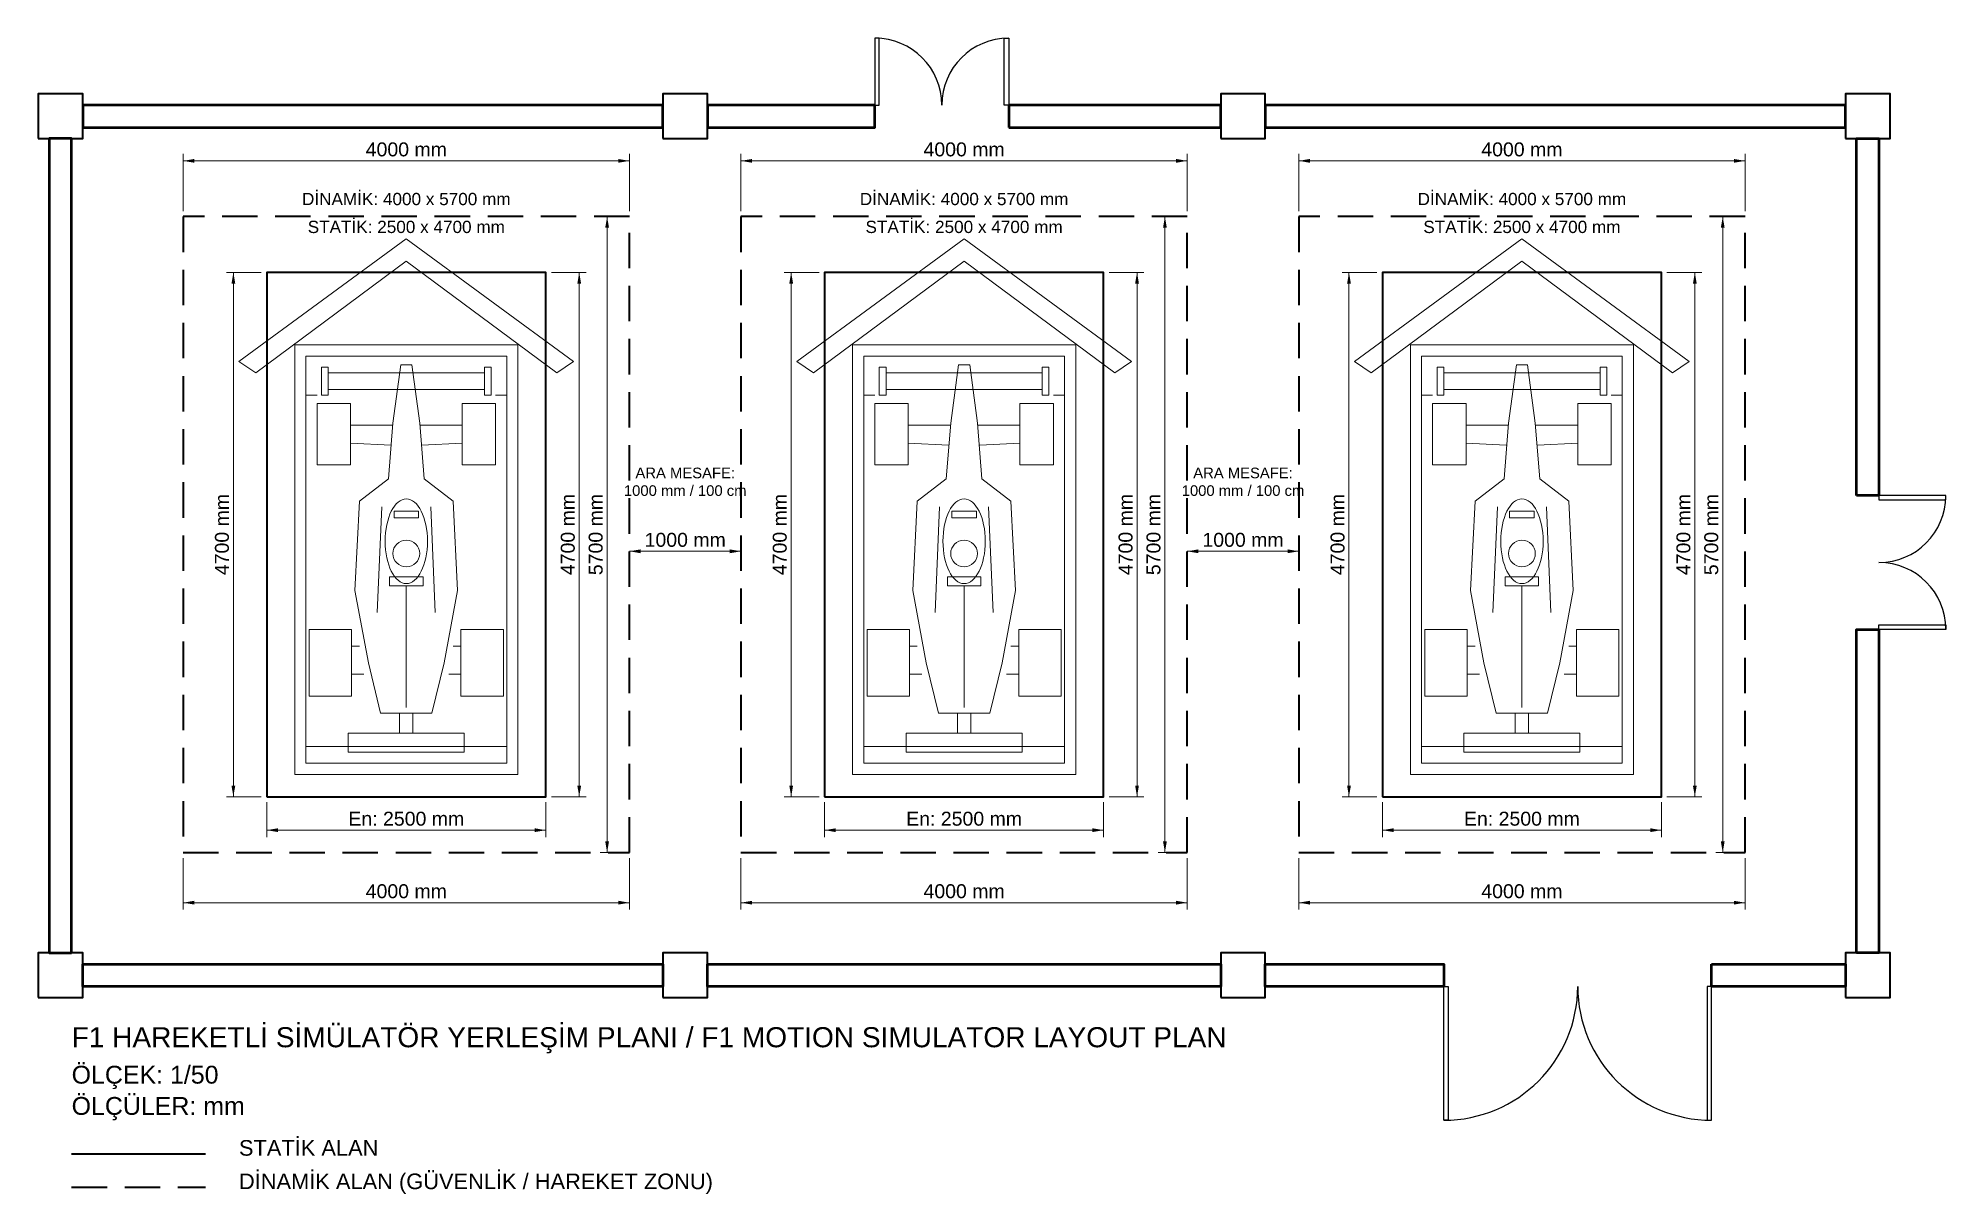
# Model space of a CAD drawing. Header units: millimetres. Extents: x -300 to 16800, y -2060 to 8300.
import ezdxf
from ezdxf.enums import TextEntityAlignment as Align

# ---------------------------------------------------------------- set-up
doc = ezdxf.new("R2010")
doc.units = ezdxf.units.MM
doc.header["$LTSCALE"] = 25
doc.linetypes.add('DASHED', pattern=[19.05, 12.7, -6.35])
for name, color, linetype, lineweight in [('DINAMIK', 1, 'DASHED', 35), ('DUVAR', 4, 'Continuous', 50), ('KAPI', 7, 'Continuous', 25), ('KOLON', 7, 'Continuous', 35), ('OLCU', 3, 'Continuous', 18), ('SIMULATOR', 7, 'Continuous', 18), ('STATIK', 7, 'Continuous', 35), ('YAZI', 7, 'Continuous', 25)]:
    doc.layers.add(name, color=color, linetype=linetype, lineweight=lineweight)
doc.styles.add('PLAN', font='arial.ttf')
doc.dimstyles.new('PLAN50', dxfattribs={"dimscale": 50, "dimtxt": 2.5, "dimasz": 2, "dimexe": 1.25, "dimexo": 1, "dimgap": 0.8, "dimtad": 1, "dimdec": 0, "dimdsep": 46, "dimtxsty": 'PLAN', "dimcen": 2.5, "dimadec": 0, "dimazin": 0, "dimtfac": 1, "dimtdec": 4, "dimtmove": 0, "dimatfit": 3, "dimfxl": 1, "dimtzin": 0, "dimarcsym": 0})

# ---------------------------------------------------------------- blocks, each defined once
blk = doc.blocks.new('F1_SIM')
at = {"layer": 'SIMULATOR'}
for p, q in [((-900, 1250), (-800, 1250)), ((800, 1250), (900, 1250)), ((-120, 980), (-500, 980)), ((120, 980), (500, 980)), ((-140, 800), (-500, 820)), ((140, 800), (500, 820)), ((-220, 250), (-260, -700)), ((220, 250), (260, -700)), ((0, -460), (0, -1550)), ((-420, -1000), (-490, -1000)), ((420, -1000), (490, -1000)), ((-380, -1250), (-490, -1250)), ((380, -1250), (490, -1250)), ((-60, -1600), (-60, -1780)), ((60, -1600), (60, -1780)), ((-900, -1900), (900, -1900))]:
    blk.add_line(p, q, dxfattribs=at)
for points in [[(-1500, 1550), (0, 2650), (1500, 1550), (1350, 1450), (0, 2450), (-1350, 1450)], [(-1000, -2150), (1000, -2150), (1000, 1700), (-1000, 1700)], [(-900, -2050), (900, -2050), (900, 1600), (-900, 1600)], [(-760, 1250), (-700, 1250), (-700, 1500), (-760, 1500)], [(-700, 1300), (700, 1300), (700, 1450), (-700, 1450)], [(-50, 1520), (50, 1520), (120, 1000), (160, 500), (420, 300), (460, -500), (340, -1150), (230, -1600), (-230, -1600), (-340, -1150), (-460, -500), (-420, 300), (-160, 500), (-120, 1000)], [(700, 1250), (760, 1250), (760, 1500), (700, 1500)], [(-800, 625), (-500, 625), (-500, 1175), (-800, 1175)], [(500, 625), (800, 625), (800, 1175), (500, 1175)], [(-110, 150), (110, 150), (110, 210), (-110, 210)], [(-150, -380), (150, -380), (150, -460), (-150, -460)], [(-870, -1450), (-490, -1450), (-490, -850), (-870, -850)], [(490, -1450), (870, -1450), (870, -850), (490, -850)], [(-520, -1950), (520, -1950), (520, -1780), (-520, -1780)]]:
    blk.add_lwpolyline(points, close=True, dxfattribs=at)
blk.add_circle((0, -170), 120, dxfattribs=at)
blk.add_ellipse((0, -60), major_axis=(0, 380), ratio=0.5, dxfattribs=at)
blk = doc.blocks.new('*D1')
at = {"layer": 'OLCU', "color": 0}
for p, q in [((1000, 6750), (1000, 7262)), ((1000, 7200), (5000, 7200)), ((5000, 6750), (5000, 7262))]:
    blk.add_line(p, q, dxfattribs=at)
for points in [[(1000, 7200), (1100, 7183), (1100, 7217)], [(5000, 7200), (4900, 7217), (4900, 7183)]]:
    blk.add_solid(points, dxfattribs=at)
at = {"layer": 'OLCU', "color": 0, "insert": (3000, 7302), "char_height": 125, "attachment_point": 5, "style": 'PLAN'}
blk.add_mtext('4000 mm', dxfattribs=at)
blk = doc.blocks.new('*D2')
at = {"layer": 'OLCU', "color": 0}
for p, q in [((6000, 6750), (6000, 7262)), ((6000, 7200), (10000, 7200)), ((10000, 6750), (10000, 7262))]:
    blk.add_line(p, q, dxfattribs=at)
for points in [[(6000, 7200), (6100, 7183), (6100, 7217)], [(10000, 7200), (9900, 7217), (9900, 7183)]]:
    blk.add_solid(points, dxfattribs=at)
at = {"layer": 'OLCU', "color": 0, "insert": (8000, 7302), "char_height": 125, "attachment_point": 5, "style": 'PLAN'}
blk.add_mtext('4000 mm', dxfattribs=at)
blk = doc.blocks.new('*D3')
at = {"layer": 'OLCU', "color": 0}
for p, q in [((11000, 6750), (11000, 7262)), ((11000, 7200), (15000, 7200)), ((15000, 6750), (15000, 7262))]:
    blk.add_line(p, q, dxfattribs=at)
for points in [[(11000, 7200), (11100, 7183), (11100, 7217)], [(15000, 7200), (14900, 7217), (14900, 7183)]]:
    blk.add_solid(points, dxfattribs=at)
at = {"layer": 'OLCU', "color": 0, "insert": (13000, 7302), "char_height": 125, "attachment_point": 5, "style": 'PLAN'}
blk.add_mtext('4000 mm', dxfattribs=at)
blk = doc.blocks.new('*D4')
at = {"layer": 'OLCU', "color": 0}
for p, q in [((1000, 950), (1000, 488)), ((5000, 950), (5000, 488)), ((1000, 550), (5000, 550))]:
    blk.add_line(p, q, dxfattribs=at)
for points in [[(1000, 550), (1100, 533), (1100, 567)], [(5000, 550), (4900, 567), (4900, 533)]]:
    blk.add_solid(points, dxfattribs=at)
at = {"layer": 'OLCU', "color": 0, "insert": (3000, 652), "char_height": 125, "attachment_point": 5, "style": 'PLAN'}
blk.add_mtext('4000 mm', dxfattribs=at)
blk = doc.blocks.new('*D5')
at = {"layer": 'OLCU', "color": 0}
for p, q in [((6000, 950), (6000, 488)), ((10000, 950), (10000, 488)), ((6000, 550), (10000, 550))]:
    blk.add_line(p, q, dxfattribs=at)
for points in [[(6000, 550), (6100, 533), (6100, 567)], [(10000, 550), (9900, 567), (9900, 533)]]:
    blk.add_solid(points, dxfattribs=at)
at = {"layer": 'OLCU', "color": 0, "insert": (8000, 652), "char_height": 125, "attachment_point": 5, "style": 'PLAN'}
blk.add_mtext('4000 mm', dxfattribs=at)
blk = doc.blocks.new('*D6')
at = {"layer": 'OLCU', "color": 0}
for p, q in [((11000, 950), (11000, 488)), ((15000, 950), (15000, 488)), ((11000, 550), (15000, 550))]:
    blk.add_line(p, q, dxfattribs=at)
for points in [[(11000, 550), (11100, 533), (11100, 567)], [(15000, 550), (14900, 567), (14900, 533)]]:
    blk.add_solid(points, dxfattribs=at)
at = {"layer": 'OLCU', "color": 0, "insert": (13000, 652), "char_height": 125, "attachment_point": 5, "style": 'PLAN'}
blk.add_mtext('4000 mm', dxfattribs=at)
blk = doc.blocks.new('*D7')
at = {"layer": 'OLCU', "color": 0}
for p, q in [((4950, 6700), (4738, 6700)), ((4800, 1000), (4800, 6700)), ((4950, 1000), (4738, 1000))]:
    blk.add_line(p, q, dxfattribs=at)
for points in [[(4800, 6700), (4783, 6600), (4817, 6600)], [(4800, 1000), (4817, 1100), (4783, 1100)]]:
    blk.add_solid(points, dxfattribs=at)
at = {"layer": 'OLCU', "color": 0, "insert": (4698, 3850), "char_height": 125, "attachment_point": 5, "rotation": 90, "style": 'PLAN'}
blk.add_mtext('5700 mm', dxfattribs=at)
blk = doc.blocks.new('*D8')
at = {"layer": 'OLCU', "color": 0}
for p, q in [((9950, 6700), (9738, 6700)), ((9800, 1000), (9800, 6700)), ((9950, 1000), (9738, 1000))]:
    blk.add_line(p, q, dxfattribs=at)
for points in [[(9800, 6700), (9783, 6600), (9817, 6600)], [(9800, 1000), (9817, 1100), (9783, 1100)]]:
    blk.add_solid(points, dxfattribs=at)
at = {"layer": 'OLCU', "color": 0, "insert": (9698, 3850), "char_height": 125, "attachment_point": 5, "rotation": 90, "style": 'PLAN'}
blk.add_mtext('5700 mm', dxfattribs=at)
blk = doc.blocks.new('*D9')
at = {"layer": 'OLCU', "color": 0}
for p, q in [((14950, 6700), (14738, 6700)), ((14800, 1000), (14800, 6700)), ((14950, 1000), (14738, 1000))]:
    blk.add_line(p, q, dxfattribs=at)
for points in [[(14800, 6700), (14783, 6600), (14817, 6600)], [(14800, 1000), (14817, 1100), (14783, 1100)]]:
    blk.add_solid(points, dxfattribs=at)
at = {"layer": 'OLCU', "color": 0, "insert": (14698, 3850), "char_height": 125, "attachment_point": 5, "rotation": 90, "style": 'PLAN'}
blk.add_mtext('5700 mm', dxfattribs=at)
blk = doc.blocks.new('*D10')
at = {"layer": 'OLCU', "color": 0}
for p, q in [((1700, 6200), (1387, 6200)), ((1450, 1500), (1450, 6200)), ((1700, 1500), (1387, 1500))]:
    blk.add_line(p, q, dxfattribs=at)
for points in [[(1450, 6200), (1433, 6100), (1467, 6100)], [(1450, 1500), (1467, 1600), (1433, 1600)]]:
    blk.add_solid(points, dxfattribs=at)
at = {"layer": 'OLCU', "color": 0, "insert": (1348, 3850), "char_height": 125, "attachment_point": 5, "rotation": 90, "style": 'PLAN'}
blk.add_mtext('4700 mm', dxfattribs=at)
blk = doc.blocks.new('*D11')
at = {"layer": 'OLCU', "color": 0}
for p, q in [((4300, 6200), (4612, 6200)), ((4550, 1500), (4550, 6200)), ((4300, 1500), (4612, 1500))]:
    blk.add_line(p, q, dxfattribs=at)
for points in [[(4550, 6200), (4533, 6100), (4567, 6100)], [(4550, 1500), (4567, 1600), (4533, 1600)]]:
    blk.add_solid(points, dxfattribs=at)
at = {"layer": 'OLCU', "color": 0, "insert": (4448, 3850), "char_height": 125, "attachment_point": 5, "rotation": 90, "style": 'PLAN'}
blk.add_mtext('4700 mm', dxfattribs=at)
blk = doc.blocks.new('*D12')
at = {"layer": 'OLCU', "color": 0}
for p, q in [((6700, 6200), (6388, 6200)), ((6450, 1500), (6450, 6200)), ((6700, 1500), (6388, 1500))]:
    blk.add_line(p, q, dxfattribs=at)
for points in [[(6450, 6200), (6433, 6100), (6467, 6100)], [(6450, 1500), (6467, 1600), (6433, 1600)]]:
    blk.add_solid(points, dxfattribs=at)
at = {"layer": 'OLCU', "color": 0, "insert": (6348, 3850), "char_height": 125, "attachment_point": 5, "rotation": 90, "style": 'PLAN'}
blk.add_mtext('4700 mm', dxfattribs=at)
blk = doc.blocks.new('*D13')
at = {"layer": 'OLCU', "color": 0}
for p, q in [((9300, 6200), (9612, 6200)), ((9550, 1500), (9550, 6200)), ((9300, 1500), (9612, 1500))]:
    blk.add_line(p, q, dxfattribs=at)
for points in [[(9550, 6200), (9533, 6100), (9567, 6100)], [(9550, 1500), (9567, 1600), (9533, 1600)]]:
    blk.add_solid(points, dxfattribs=at)
at = {"layer": 'OLCU', "color": 0, "insert": (9448, 3850), "char_height": 125, "attachment_point": 5, "rotation": 90, "style": 'PLAN'}
blk.add_mtext('4700 mm', dxfattribs=at)
blk = doc.blocks.new('*D14')
at = {"layer": 'OLCU', "color": 0}
for p, q in [((11700, 6200), (11388, 6200)), ((11450, 1500), (11450, 6200)), ((11700, 1500), (11388, 1500))]:
    blk.add_line(p, q, dxfattribs=at)
for points in [[(11450, 6200), (11433, 6100), (11467, 6100)], [(11450, 1500), (11467, 1600), (11433, 1600)]]:
    blk.add_solid(points, dxfattribs=at)
at = {"layer": 'OLCU', "color": 0, "insert": (11348, 3850), "char_height": 125, "attachment_point": 5, "rotation": 90, "style": 'PLAN'}
blk.add_mtext('4700 mm', dxfattribs=at)
blk = doc.blocks.new('*D15')
at = {"layer": 'OLCU', "color": 0}
for p, q in [((14300, 6200), (14612, 6200)), ((14550, 1500), (14550, 6200)), ((14300, 1500), (14612, 1500))]:
    blk.add_line(p, q, dxfattribs=at)
for points in [[(14550, 6200), (14533, 6100), (14567, 6100)], [(14550, 1500), (14567, 1600), (14533, 1600)]]:
    blk.add_solid(points, dxfattribs=at)
at = {"layer": 'OLCU', "color": 0, "insert": (14448, 3850), "char_height": 125, "attachment_point": 5, "rotation": 90, "style": 'PLAN'}
blk.add_mtext('4700 mm', dxfattribs=at)
blk = doc.blocks.new('*D16')
at = {"layer": 'OLCU', "color": 0}
for p, q in [((1750, 1450), (1750, 1138)), ((4250, 1450), (4250, 1138)), ((1750, 1200), (4250, 1200))]:
    blk.add_line(p, q, dxfattribs=at)
for points in [[(1750, 1200), (1850, 1183), (1850, 1217)], [(4250, 1200), (4150, 1217), (4150, 1183)]]:
    blk.add_solid(points, dxfattribs=at)
at = {"layer": 'OLCU', "color": 0, "insert": (3000, 1302), "char_height": 125, "attachment_point": 5, "style": 'PLAN'}
blk.add_mtext('En: 2500 mm', dxfattribs=at)
blk = doc.blocks.new('*D17')
at = {"layer": 'OLCU', "color": 0}
for p, q in [((6750, 1450), (6750, 1138)), ((9250, 1450), (9250, 1138)), ((6750, 1200), (9250, 1200))]:
    blk.add_line(p, q, dxfattribs=at)
for points in [[(6750, 1200), (6850, 1183), (6850, 1217)], [(9250, 1200), (9150, 1217), (9150, 1183)]]:
    blk.add_solid(points, dxfattribs=at)
at = {"layer": 'OLCU', "color": 0, "insert": (8000, 1302), "char_height": 125, "attachment_point": 5, "style": 'PLAN'}
blk.add_mtext('En: 2500 mm', dxfattribs=at)
blk = doc.blocks.new('*D18')
at = {"layer": 'OLCU', "color": 0}
for p, q in [((11750, 1450), (11750, 1138)), ((14250, 1450), (14250, 1138)), ((11750, 1200), (14250, 1200))]:
    blk.add_line(p, q, dxfattribs=at)
for points in [[(11750, 1200), (11850, 1183), (11850, 1217)], [(14250, 1200), (14150, 1217), (14150, 1183)]]:
    blk.add_solid(points, dxfattribs=at)
at = {"layer": 'OLCU', "color": 0, "insert": (13000, 1302), "char_height": 125, "attachment_point": 5, "style": 'PLAN'}
blk.add_mtext('En: 2500 mm', dxfattribs=at)
blk = doc.blocks.new('*D19')
at = {"layer": 'OLCU', "color": 0}
blk.add_line((5000, 3700), (6000, 3700), dxfattribs=at)
for points in [[(5000, 3700), (5100, 3683), (5100, 3717)], [(6000, 3700), (5900, 3717), (5900, 3683)]]:
    blk.add_solid(points, dxfattribs=at)
at = {"layer": 'OLCU', "color": 0, "insert": (5500, 3802), "char_height": 125, "attachment_point": 5, "style": 'PLAN'}
blk.add_mtext('1000 mm', dxfattribs=at)
blk = doc.blocks.new('*D20')
at = {"layer": 'OLCU', "color": 0}
blk.add_line((10000, 3700), (11000, 3700), dxfattribs=at)
for points in [[(10000, 3700), (10100, 3683), (10100, 3717)], [(11000, 3700), (10900, 3717), (10900, 3683)]]:
    blk.add_solid(points, dxfattribs=at)
at = {"layer": 'OLCU', "color": 0, "insert": (10500, 3802), "char_height": 125, "attachment_point": 5, "style": 'PLAN'}
blk.add_mtext('1000 mm', dxfattribs=at)

msp = doc.modelspace()

# ---------------------------------------------------------------- linework, layer by layer
at = {"layer": 'DINAMIK'}
msp.add_line((0, -2000), (1200, -2000), dxfattribs=at)
for points in [[(1000, 1000), (5000, 1000), (5000, 6700), (1000, 6700)], [(6000, 1000), (10000, 1000), (10000, 6700), (6000, 6700)], [(11000, 1000), (15000, 1000), (15000, 6700), (11000, 6700)]]:
    msp.add_lwpolyline(points, close=True, dxfattribs=at)
at = {"layer": 'DUVAR'}
for points in [[(100, 7500), (5300, 7500), (5300, 7700), (100, 7700)], [(5700, 7500), (7200, 7500), (7200, 7700), (5700, 7700)], [(8400, 7500), (10300, 7500), (10300, 7700), (8400, 7700)], [(10700, 7500), (15900, 7500), (15900, 7700), (10700, 7700)], [(0, 100), (0, 7400), (-200, 7400), (-200, 100)], [(16000, 4200), (16000, 7400), (16200, 7400), (16200, 4200)], [(16000, 100), (16000, 3000), (16200, 3000), (16200, 100)], [(100, 0), (5300, 0), (5300, -200), (100, -200)], [(5700, 0), (10300, 0), (10300, -200), (5700, -200)], [(10700, 0), (12300, 0), (12300, -200), (10700, -200)], [(14700, 0), (15900, 0), (15900, -200), (14700, -200)]]:
    msp.add_lwpolyline(points, close=True, dxfattribs=at)
at = {"layer": 'KAPI'}
for points in [[(7200, 7700), (7240, 7700), (7240, 8300), (7200, 8300)], [(8400, 7700), (8360, 7700), (8360, 8300), (8400, 8300)], [(16200, 4200), (16200, 4160), (16800, 4160), (16800, 4200)], [(16200, 3000), (16200, 3040), (16800, 3040), (16800, 3000)], [(12300, -200), (12340, -200), (12340, -1400), (12300, -1400)], [(14700, -200), (14660, -200), (14660, -1400), (14700, -1400)]]:
    msp.add_lwpolyline(points, close=True, dxfattribs=at)
for centre, radius, start, end in [((7200, 7700), 600, 0, 90), ((8400, 7700), 600, 90, 180), ((16200, 4200), 600, 270, 0), ((16200, 3000), 600, 0, 90), ((12300, -200), 1200, 270, 0), ((14700, -200), 1200, 180, 270)]:
    msp.add_arc(centre, radius, start, end, dxfattribs=at)
at = {"layer": 'KOLON'}
for points in [[(-300, 7400), (100, 7400), (100, 7800), (-300, 7800)], [(5300, 7400), (5700, 7400), (5700, 7800), (5300, 7800)], [(10300, 7400), (10700, 7400), (10700, 7800), (10300, 7800)], [(15900, 7400), (16300, 7400), (16300, 7800), (15900, 7800)], [(-300, -300), (100, -300), (100, 100), (-300, 100)], [(5300, -300), (5700, -300), (5700, 100), (5300, 100)], [(10300, -300), (10700, -300), (10700, 100), (10300, 100)], [(15900, -300), (16300, -300), (16300, 100), (15900, 100)]]:
    msp.add_lwpolyline(points, close=True, dxfattribs=at)
at = {"layer": 'STATIK'}
msp.add_line((0, -1700), (1200, -1700), dxfattribs=at)
for points in [[(1750, 1500), (4250, 1500), (4250, 6200), (1750, 6200)], [(6750, 1500), (9250, 1500), (9250, 6200), (6750, 6200)], [(11750, 1500), (14250, 1500), (14250, 6200), (11750, 6200)]]:
    msp.add_lwpolyline(points, close=True, dxfattribs=at)

# ---------------------------------------------------------------- block references
at = {"layer": 'SIMULATOR'}
for p in [(3000, 3850), (8000, 3850), (13000, 3850)]:
    msp.add_blockref('F1_SIM', p, dxfattribs=at)

# ---------------------------------------------------------------- texts
at = {"layer": 'YAZI', "color": 2, "style": 'PLAN'}
for p in [(3000, 6770), (8000, 6770), (13000, 6770)]:
    msp.add_text('DİNAMİK: 4000 x 5700 mm', height=110, dxfattribs=at).set_placement(p, align=Align.BOTTOM_CENTER)
at = {"layer": 'YAZI', "style": 'PLAN'}
for p in [(3000, 6520), (8000, 6520), (13000, 6520)]:
    msp.add_text('STATİK: 2500 x 4700 mm', height=110, dxfattribs=at).set_placement(p, align=Align.BOTTOM_CENTER)
for s, height, p in [('F1 HAREKETLİ SİMÜLATÖR YERLEŞİM PLANI / F1 MOTION SIMULATOR LAYOUT PLAN', 180, (0, -800)), ('ÖLÇEK: 1/50', 160, (0, -1120)), ('ÖLÇÜLER: mm', 160, (0, -1400)), ('STATİK ALAN', 140, (1500, -1760)), ('DİNAMİK ALAN (GÜVENLİK / HAREKET ZONU)', 140, (1500, -2060))]:
    msp.add_text(s, height=height, dxfattribs=at).set_placement(p, align=Align.BOTTOM_LEFT)
at = {"layer": 'YAZI', "char_height": 95, "width": 1400, "attachment_point": 2, "style": 'PLAN'}
for insert in [(5500, 4450), (10500, 4450)]:
    msp.add_mtext('\\pxi0,l0,qc;ARA MESAFE:\\P1000 mm / 100 cm', dxfattribs=dict(at, insert=insert))

# ---------------------------------------------------------------- dimensions: what is measured, and where the dimension line sits
at = {"layer": 'OLCU', "color": 2}
for base, p1, p2, picture, middle in [((3000, 7200), (1000, 6700), (5000, 6700), '*D1', (3000, 7302.5)), ((8000, 7200), (6000, 6700), (10000, 6700), '*D2', (8000, 7302.5)), ((13000, 7200), (11000, 6700), (15000, 6700), '*D3', (13000, 7302.5)), ((3000, 550), (1000, 1000), (5000, 1000), '*D4', (3000, 652.5)), ((8000, 550), (6000, 1000), (10000, 1000), '*D5', (8000, 652.5)), ((13000, 550), (11000, 1000), (15000, 1000), '*D6', (13000, 652.5))]:
    dim = msp.add_linear_dim(base=base, p1=p1, p2=p2, dimstyle='PLAN50', override={"dimpost": '<> mm'}, dxfattribs=at)
    dim.commit()
    dim.dimension.update_dxf_attribs({"geometry": picture, "text_midpoint": middle})
for base, p1, p2, picture, middle in [((4800, 3850), (5000, 1000), (5000, 6700), '*D7', (4697.5, 3850)), ((9800, 3850), (10000, 1000), (10000, 6700), '*D8', (9697.5, 3850)), ((14800, 3850), (15000, 1000), (15000, 6700), '*D9', (14697.5, 3850))]:
    dim = msp.add_linear_dim(base=base, p1=p1, p2=p2, angle=90, dimstyle='PLAN50', override={"dimpost": '<> mm'}, dxfattribs=at)
    dim.commit()
    dim.dimension.update_dxf_attribs({"geometry": picture, "text_midpoint": middle})
at = {"layer": 'OLCU'}
for base, p1, p2, picture, middle in [((1450, 3850), (1750, 1500), (1750, 6200), '*D10', (1347.5, 3850)), ((4550, 3850), (4250, 1500), (4250, 6200), '*D11', (4447.5, 3850)), ((6450, 3850), (6750, 1500), (6750, 6200), '*D12', (6347.5, 3850)), ((9550, 3850), (9250, 1500), (9250, 6200), '*D13', (9447.5, 3850)), ((11450, 3850), (11750, 1500), (11750, 6200), '*D14', (11347.5, 3850)), ((14550, 3850), (14250, 1500), (14250, 6200), '*D15', (14447.5, 3850))]:
    dim = msp.add_linear_dim(base=base, p1=p1, p2=p2, angle=90, dimstyle='PLAN50', override={"dimpost": '<> mm'}, dxfattribs=at)
    dim.commit()
    dim.dimension.update_dxf_attribs({"geometry": picture, "text_midpoint": middle})
for base, p1, p2, picture, middle in [((5500, 3700), (5000, 3700), (6000, 3700), '*D19', (5500, 3802.5)), ((10500, 3700), (10000, 3700), (11000, 3700), '*D20', (10500, 3802.5))]:
    dim = msp.add_linear_dim(base=base, p1=p1, p2=p2, dimstyle='PLAN50', override={"dimpost": '<> mm'}, dxfattribs=at)
    dim.commit()
    dim.dimension.update_dxf_attribs({"geometry": picture, "text_midpoint": middle})
for base, p1, p2, picture, middle in [((3000, 1200), (1750, 1500), (4250, 1500), '*D16', (3000, 1302.5)), ((8000, 1200), (6750, 1500), (9250, 1500), '*D17', (8000, 1302.5)), ((13000, 1200), (11750, 1500), (14250, 1500), '*D18', (13000, 1302.5))]:
    dim = msp.add_linear_dim(base=base, p1=p1, p2=p2, text='En: 2500 mm', dimstyle='PLAN50', override={"dimpost": '<> mm'}, dxfattribs=at)
    dim.commit()
    dim.dimension.update_dxf_attribs({"geometry": picture, "text_midpoint": middle})

doc.saveas('drawing.dxf')
